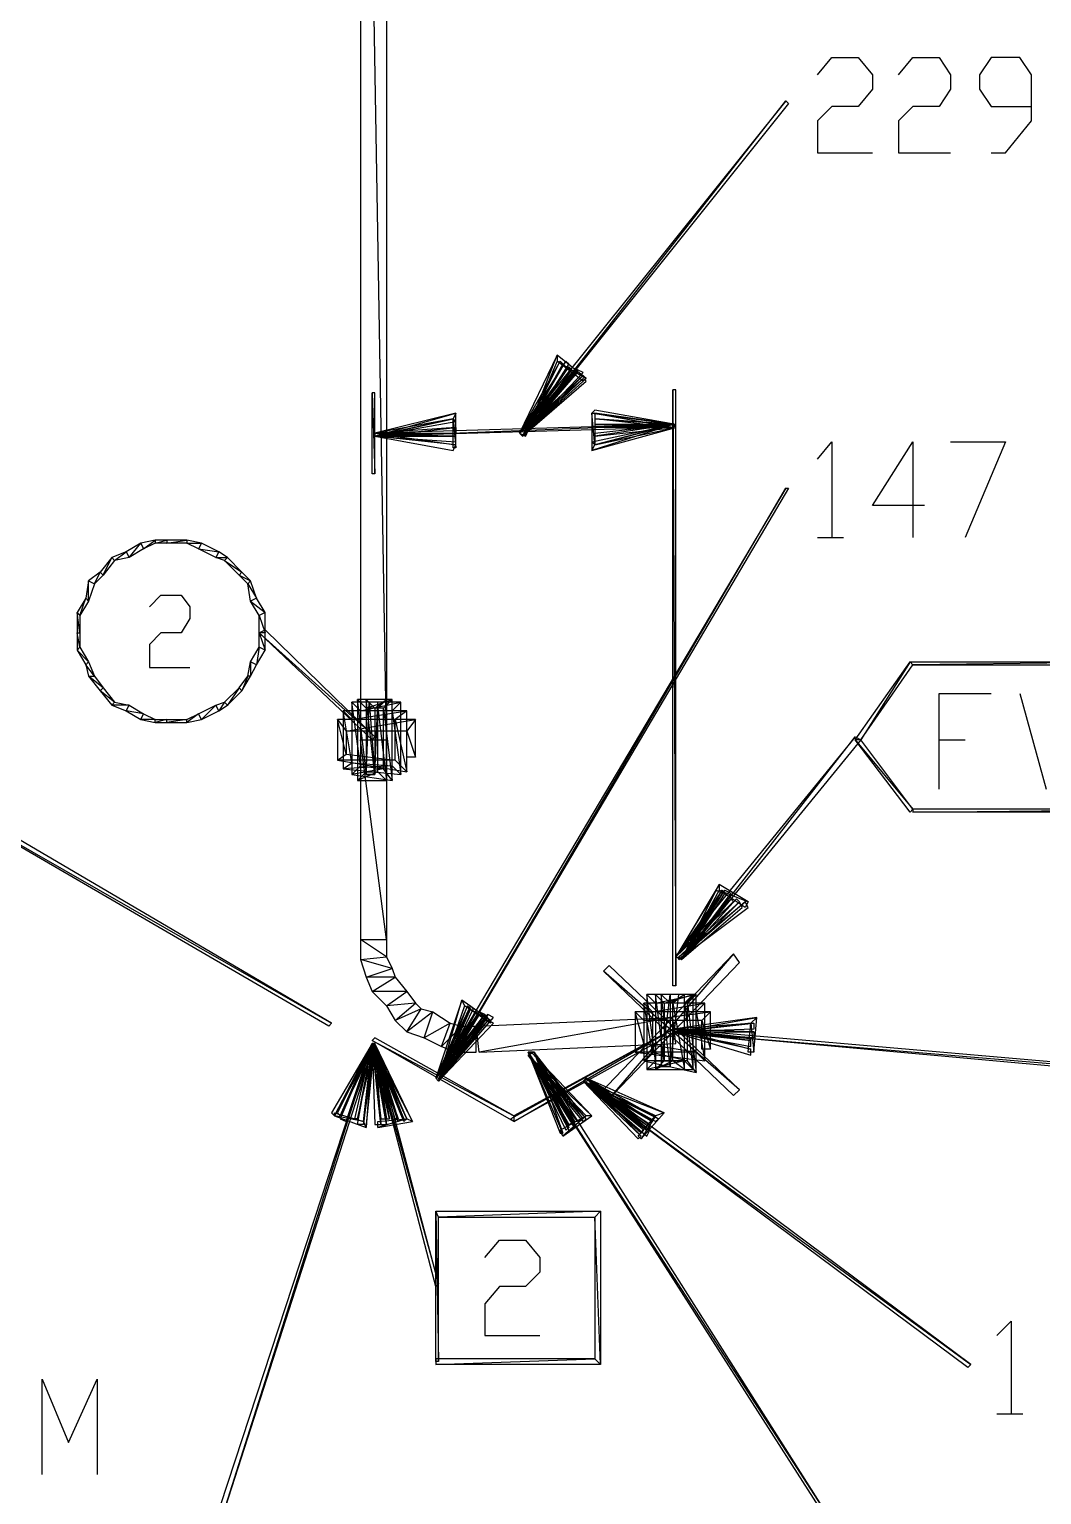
# Model space of a CAD drawing. Header units: millimetres. Extents: x 43 to 869, y -758 to -34.
# Drawn here: x 546.8 to 588.8, y -692.1 to -631.3 of the extents above; entities that cross this region are included whole.
import ezdxf

# ---------------------------------------------------------------- set-up
doc = ezdxf.new("R2010")
doc.units = ezdxf.units.MM
doc.layers.add('PDF_LINES', color=4, linetype='Continuous')

msp = doc.modelspace()

# ---------------------------------------------------------------- linework, layer by layer
at = {"layer": 'PDF_LINES'}
for p, q in [((561.64, -660.76), (560.56, -597.76)), ((560.56, -597.76), (560.56, -660.76)), ((561.64, -660.76), (560.56, -597.76)), ((561.64, -597.76), (561.64, -660.76)), ((579.52, -633.16), (580.12, -632.44)), ((580.12, -632.44), (581.2, -632.44)), ((581.2, -632.44), (581.8, -633.16)), ((582.88, -633.16), (583.48, -632.44)), ((583.48, -632.44), (584.56, -632.44)), ((584.56, -632.44), (585.04, -633.16)), ((586.72, -632.44), (586.24, -633.16)), ((587.92, -632.44), (586.72, -632.44)), ((588.4, -633.16), (587.92, -632.44)), ((581.8, -633.16), (581.8, -633.76)), ((585.04, -633.16), (585.04, -633.76)), ((586.24, -633.16), (586.24, -633.76)), ((588.4, -635.08), (588.4, -633.16)), ((581.8, -633.76), (581.2, -634.48)), ((585.04, -633.76), (584.56, -634.48)), ((586.24, -633.76), (586.72, -634.48)), ((578.2, -634.24), (567.16, -648.04)), ((567.28, -648.16), (578.2, -634.24)), ((567.28, -648.16), (578.2, -634.24)), ((578.32, -634.36), (567.28, -648.16)), ((578.2, -634.24), (578.32, -634.36)), ((580.12, -634.48), (579.52, -635.08)), ((581.2, -634.48), (580.12, -634.48)), ((583.48, -634.48), (582.88, -635.08)), ((584.56, -634.48), (583.48, -634.48)), ((586.72, -634.48), (588.4, -634.48)), ((579.52, -635.08), (579.52, -636.4)), ((582.88, -635.08), (582.88, -636.4)), ((587.32, -636.4), (588.4, -635.08)), ((579.52, -636.4), (581.8, -636.4)), ((582.88, -636.4), (585.04, -636.4)), ((586.72, -636.4), (587.32, -636.4)), ((568.72, -644.8), (567.16, -648.04)), ((568.84, -645.04), (567.16, -648.04)), ((569.08, -645.04), (567.16, -648.04)), ((567.28, -648.16), (568.84, -645.04)), ((567.28, -648.16), (568.84, -645.04)), ((567.28, -648.16), (569.08, -645.04)), ((567.28, -648.16), (569.08, -645.04)), ((567.4, -648.16), (568.72, -644.8)), ((567.4, -648.16), (568.72, -644.8)), ((568.72, -645.04), (567.4, -648.16)), ((568.72, -644.8), (568.72, -645.04)), ((568.72, -644.8), (568.72, -645.04)), ((569.92, -645.76), (568.72, -644.8)), ((568.72, -645.04), (569.92, -645.76)), ((568.72, -645.04), (569.92, -645.76)), ((569.8, -645.88), (568.72, -645.04)), ((568.84, -645.04), (568.96, -645.16)), ((569.08, -645.04), (569.2, -645.16)), ((569.2, -645.28), (567.16, -648.04)), ((567.16, -648.04), (569.56, -645.4)), ((567.16, -648.04), (569.44, -645.4)), ((567.16, -648.04), (569.8, -645.64)), ((568.96, -645.16), (567.28, -648.16)), ((569.2, -645.16), (567.28, -648.16)), ((567.28, -648.16), (569.2, -645.28)), ((567.28, -648.16), (569.2, -645.28)), ((569.56, -645.4), (567.28, -648.16)), ((569.56, -645.4), (567.28, -648.16)), ((569.44, -645.4), (567.28, -648.16)), ((569.44, -645.4), (567.28, -648.16)), ((569.32, -645.4), (567.28, -648.16)), ((567.28, -648.16), (569.8, -645.52)), ((567.28, -648.16), (569.56, -645.52)), ((569.8, -645.64), (567.28, -648.16)), ((569.8, -645.64), (567.28, -648.16)), ((569.2, -645.28), (569.32, -645.4)), ((569.56, -645.52), (569.44, -645.4)), ((569.8, -645.52), (569.56, -645.4)), ((569.92, -645.76), (569.8, -645.64)), ((567.16, -648.04), (569.8, -645.76)), ((569.8, -645.76), (567.28, -648.16)), ((569.8, -645.76), (567.28, -648.16)), ((567.28, -648.16), (569.92, -645.76)), ((567.28, -648.16), (569.92, -645.88)), ((569.92, -645.88), (569.8, -645.76)), ((569.92, -645.76), (569.8, -645.88)), ((573.64, -646.24), (573.52, -646.24)), ((573.52, -646.24), (573.64, -670.96)), ((573.52, -646.24), (573.64, -670.96)), ((573.52, -670.96), (573.52, -646.24)), ((573.64, -670.96), (573.64, -646.24)), ((561.16, -646.36), (561.04, -646.36)), ((561.04, -646.36), (561.16, -649.72)), ((561.04, -646.36), (561.16, -649.72)), ((561.04, -649.72), (561.04, -646.36)), ((561.16, -649.72), (561.16, -646.36)), ((561.16, -648.16), (564.52, -647.2)), ((564.52, -647.2), (561.16, -648.04)), ((561.16, -648.16), (564.52, -647.2)), ((564.4, -647.44), (561.16, -648.16)), ((561.16, -648.16), (564.4, -647.44)), ((564.4, -647.44), (561.16, -648.04)), ((561.16, -648.16), (564.4, -647.44)), ((561.16, -648.16), (564.4, -647.44)), ((564.4, -647.44), (561.16, -648.04)), ((561.16, -648.16), (564.4, -647.44)), ((564.52, -647.2), (564.4, -647.44)), ((564.52, -647.2), (564.4, -647.44)), ((564.4, -647.44), (564.52, -648.64)), ((564.4, -647.44), (564.52, -648.64)), ((564.4, -648.64), (564.4, -647.44)), ((564.4, -647.44), (564.52, -647.56)), ((564.4, -647.44), (564.52, -647.56)), ((564.52, -648.64), (564.52, -647.2)), ((570.28, -647.08), (570.16, -647.2)), ((570.16, -647.2), (573.64, -647.68)), ((570.16, -647.2), (573.64, -647.68)), ((573.52, -647.8), (570.16, -647.2)), ((570.28, -648.52), (570.16, -647.2)), ((570.16, -647.2), (570.16, -648.76)), ((570.28, -648.52), (570.16, -647.2)), ((570.16, -647.2), (570.28, -647.2)), ((573.64, -647.68), (570.28, -647.08)), ((570.28, -647.2), (570.28, -648.52)), ((570.28, -647.2), (570.28, -647.44)), ((573.64, -647.68), (570.28, -647.2)), ((570.28, -647.44), (573.64, -647.68)), ((570.28, -647.44), (573.64, -647.68)), ((573.52, -647.8), (570.28, -647.44)), ((570.28, -647.44), (570.28, -647.68)), ((573.64, -647.68), (570.28, -647.44)), ((564.52, -647.56), (561.16, -648.16)), ((564.52, -647.56), (561.16, -648.16)), ((561.16, -648.16), (573.52, -647.68)), ((573.52, -647.68), (561.16, -648.04)), ((561.16, -648.16), (573.52, -647.68)), ((561.16, -648.16), (564.52, -647.8)), ((564.52, -647.8), (561.16, -648.04)), ((561.16, -648.16), (564.52, -647.8)), ((573.52, -647.8), (561.16, -648.16)), ((561.16, -648.16), (561.16, -648.04)), ((561.16, -648.04), (564.52, -648.52)), ((561.16, -648.04), (561.16, -648.16)), ((561.16, -648.16), (561.16, -648.04)), ((561.16, -648.04), (564.52, -648.52)), ((561.16, -648.04), (561.16, -648.16)), ((561.16, -648.16), (561.16, -648.04)), ((561.16, -648.04), (564.52, -648.16)), ((561.16, -648.04), (561.16, -648.16)), ((564.52, -648.04), (561.16, -648.16)), ((564.52, -648.04), (561.16, -648.16)), ((561.16, -648.16), (561.16, -648.04)), ((561.16, -648.04), (564.52, -648.04)), ((561.16, -648.04), (561.16, -648.16)), ((564.52, -648.04), (561.16, -648.16)), ((561.16, -648.04), (561.16, -648.16)), ((564.52, -647.8), (564.52, -648.04)), ((564.52, -648.16), (564.52, -648.04)), ((567.28, -648.16), (567.16, -648.04)), ((567.16, -648.04), (567.4, -648.16)), ((567.28, -648.16), (567.16, -648.04)), ((567.16, -648.04), (567.28, -648.16)), ((567.28, -648.16), (567.16, -648.04)), ((567.16, -648.04), (567.28, -648.16)), ((567.28, -648.16), (567.16, -648.04)), ((567.16, -648.04), (567.28, -648.16)), ((567.16, -648.04), (567.28, -648.16)), ((573.52, -647.68), (570.16, -648.76)), ((573.52, -647.68), (570.16, -648.76)), ((570.16, -648.4), (573.52, -647.68)), ((570.16, -648.76), (573.64, -647.8)), ((570.28, -648.52), (573.52, -647.68)), ((573.52, -647.68), (570.28, -648.52)), ((573.52, -647.68), (570.28, -648.52)), ((570.28, -647.68), (573.64, -647.68)), ((570.28, -647.68), (573.64, -647.68)), ((573.52, -647.8), (570.28, -647.68)), ((573.52, -647.68), (570.28, -648.16)), ((573.52, -647.68), (570.28, -648.16)), ((570.28, -648.04), (573.52, -647.68)), ((570.28, -647.68), (570.28, -647.8)), ((570.28, -647.8), (573.52, -647.68)), ((573.52, -647.68), (570.28, -647.68)), ((570.28, -647.8), (573.52, -647.68)), ((573.52, -647.68), (570.28, -648.16)), ((573.52, -647.68), (570.28, -648.16)), ((570.28, -648.04), (573.52, -647.68)), ((570.28, -648.52), (573.64, -647.8)), ((570.28, -648.16), (573.64, -647.8)), ((573.52, -647.8), (570.28, -647.8)), ((570.28, -648.16), (573.64, -647.8)), ((570.28, -648.16), (570.28, -648.04)), ((570.28, -648.16), (570.28, -648.04)), ((573.64, -647.68), (573.52, -647.8)), ((573.64, -647.8), (573.52, -647.68)), ((573.64, -647.68), (573.52, -647.8)), ((573.64, -647.8), (573.52, -647.68)), ((573.64, -647.68), (573.52, -647.8)), ((573.64, -647.8), (573.52, -647.68)), ((573.52, -647.68), (573.52, -647.8)), ((573.64, -647.8), (573.52, -647.68)), ((573.52, -647.68), (573.52, -647.8)), ((564.52, -648.52), (561.16, -648.16)), ((561.16, -648.16), (564.4, -648.76)), ((564.52, -648.52), (561.16, -648.16)), ((564.52, -648.52), (561.16, -648.16)), ((561.16, -648.16), (564.4, -648.76)), ((564.52, -648.52), (561.16, -648.16)), ((564.52, -648.16), (561.16, -648.16)), ((561.16, -648.16), (564.52, -648.4)), ((564.52, -648.16), (561.16, -648.16)), ((561.16, -648.16), (564.52, -648.16)), ((564.4, -648.76), (564.52, -648.52)), ((564.4, -648.76), (564.52, -648.52)), ((564.52, -648.64), (564.4, -648.64)), ((564.52, -648.4), (564.52, -648.16)), ((570.28, -648.52), (570.16, -648.4)), ((570.16, -648.76), (570.28, -648.52)), ((570.16, -648.76), (570.28, -648.52)), ((579.52, -649.12), (580.12, -648.4)), ((580.12, -648.4), (580.12, -652.36)), ((581.8, -651.04), (583.48, -648.4)), ((583.48, -648.4), (583.48, -652.36)), ((585.04, -648.4), (587.32, -648.4)), ((587.32, -648.4), (585.64, -652.36)), ((561.16, -649.72), (561.04, -649.72)), ((578.2, -650.32), (563.68, -674.8)), ((563.8, -674.92), (578.2, -650.32)), ((563.8, -674.92), (578.2, -650.32)), ((578.32, -650.32), (563.8, -674.92)), ((578.2, -650.32), (578.32, -650.32)), ((583.96, -651.04), (581.8, -651.04)), ((579.52, -652.36), (580.6, -652.36)), ((550.84, -652.96), (550.24, -653.2)), ((550.36, -653.32), (550.84, -652.96)), ((550.36, -653.32), (550.84, -652.96)), ((551.44, -652.6), (550.84, -652.96)), ((550.84, -652.96), (550.96, -653.2)), ((550.84, -652.96), (550.96, -653.2)), ((550.96, -653.2), (551.44, -652.6)), ((550.96, -653.2), (551.44, -652.6)), ((551.56, -652.84), (550.96, -653.2)), ((552.04, -652.48), (551.44, -652.6)), ((551.44, -652.6), (551.56, -652.84)), ((551.44, -652.6), (551.56, -652.84)), ((551.56, -652.84), (552.04, -652.48)), ((551.56, -652.84), (552.04, -652.48)), ((552.04, -652.6), (551.56, -652.84)), ((552.04, -652.48), (552.04, -652.6)), ((552.04, -652.6), (552.52, -652.48)), ((552.52, -652.48), (552.04, -652.48)), ((552.04, -652.6), (552.52, -652.48)), ((552.04, -652.48), (552.04, -652.6)), ((552.52, -652.6), (552.04, -652.6)), ((552.52, -652.48), (552.52, -652.6)), ((552.52, -652.48), (552.52, -652.6)), ((552.52, -652.6), (553.36, -652.48)), ((553.36, -652.48), (552.52, -652.48)), ((552.52, -652.6), (553.36, -652.48)), ((553.36, -652.6), (552.52, -652.6)), ((553.36, -652.48), (553.36, -652.6)), ((553.36, -652.48), (553.36, -652.6)), ((553.96, -652.6), (553.36, -652.48)), ((553.36, -652.6), (553.96, -652.6)), ((553.36, -652.6), (553.96, -652.6)), ((553.84, -652.84), (553.36, -652.6)), ((553.96, -652.6), (553.84, -652.84)), ((553.96, -652.6), (553.84, -652.84)), ((553.84, -652.84), (554.68, -652.96)), ((553.84, -652.84), (554.68, -652.96)), ((554.56, -653.2), (553.84, -652.84)), ((554.68, -652.96), (553.96, -652.6)), ((554.68, -652.96), (554.56, -653.2)), ((554.68, -652.96), (554.56, -653.2)), ((555.04, -653.2), (554.68, -652.96)), ((550.24, -653.2), (549.76, -653.8)), ((549.88, -653.92), (550.24, -653.2)), ((549.88, -653.92), (550.24, -653.2)), ((550.36, -653.32), (549.88, -653.92)), ((550.24, -653.2), (550.36, -653.32)), ((550.24, -653.2), (550.36, -653.32)), ((550.96, -653.2), (550.36, -653.32)), ((554.56, -653.2), (555.04, -653.2)), ((554.56, -653.2), (555.04, -653.2)), ((554.92, -653.32), (554.56, -653.2)), ((555.04, -653.2), (554.92, -653.32)), ((555.04, -653.2), (554.92, -653.32)), ((554.92, -653.32), (555.64, -653.8)), ((554.92, -653.32), (555.64, -653.8)), ((555.52, -653.92), (554.92, -653.32)), ((555.64, -653.8), (555.04, -653.2)), ((549.28, -654.16), (549.16, -654.88)), ((549.76, -653.8), (549.28, -654.16)), ((549.28, -655), (549.28, -654.16)), ((549.28, -655), (549.28, -654.16)), ((549.28, -654.16), (549.52, -654.28)), ((549.28, -654.16), (549.52, -654.28)), ((549.52, -654.28), (549.76, -653.8)), ((549.52, -654.28), (549.76, -653.8)), ((549.88, -653.92), (549.52, -654.28)), ((549.76, -653.8), (549.88, -653.92)), ((549.76, -653.8), (549.88, -653.92)), ((555.64, -653.8), (555.52, -653.92)), ((555.64, -653.8), (555.52, -653.92)), ((555.52, -653.92), (556, -654.16)), ((555.52, -653.92), (556, -654.16)), ((555.88, -654.28), (555.52, -653.92)), ((556, -654.16), (555.64, -653.8)), ((556, -654.16), (555.88, -654.28)), ((556, -654.16), (555.88, -654.28)), ((556.24, -654.88), (556, -654.16)), ((549.52, -654.28), (549.28, -655)), ((551.8, -655.24), (552.28, -654.76)), ((552.28, -654.76), (553.12, -654.76)), ((553.12, -654.76), (553.48, -655.24)), ((555.88, -654.28), (556.24, -654.88)), ((555.88, -654.28), (556.24, -654.88)), ((556, -655), (555.88, -654.28)), ((549.16, -654.88), (548.8, -655.48)), ((548.92, -655.6), (549.16, -654.88)), ((548.92, -655.6), (549.16, -654.88)), ((549.28, -655), (548.92, -655.6)), ((549.16, -654.88), (549.28, -655)), ((549.16, -654.88), (549.28, -655)), ((553.48, -655.24), (553.48, -655.72)), ((556.24, -654.88), (556, -655)), ((556.24, -654.88), (556, -655)), ((556, -655), (556.6, -655.48)), ((556, -655), (556.6, -655.48)), ((556.36, -655.6), (556, -655)), ((556.6, -655.48), (556.24, -654.88)), ((548.92, -656.32), (548.8, -655.48)), ((548.8, -655.48), (548.8, -656.32)), ((548.92, -656.32), (548.8, -655.48)), ((548.8, -655.48), (548.92, -655.6)), ((548.8, -655.48), (548.92, -655.6)), ((548.92, -655.6), (548.92, -656.32)), ((553.48, -655.72), (553.12, -656.32)), ((556.6, -655.48), (556.36, -655.6)), ((556.6, -655.48), (556.36, -655.6)), ((556.36, -655.6), (556.6, -656.32)), ((556.36, -655.6), (556.6, -656.32)), ((556.36, -656.32), (556.36, -655.6)), ((556.6, -656.32), (556.6, -655.48)), ((548.92, -656.92), (548.8, -656.32)), ((548.8, -656.32), (548.8, -657.04)), ((548.92, -656.92), (548.8, -656.32)), ((548.8, -656.32), (548.92, -656.32)), ((548.8, -656.32), (548.92, -656.32)), ((548.92, -656.32), (548.92, -656.92)), ((552.28, -656.32), (551.8, -656.8)), ((553.12, -656.32), (552.28, -656.32)), ((556.36, -656.32), (556.6, -656.2)), ((561.16, -660.64), (556.36, -656.32)), ((556.36, -656.32), (561.04, -660.76)), ((561.16, -660.64), (556.36, -656.32)), ((556.6, -656.32), (556.36, -656.32)), ((556.6, -656.32), (556.36, -656.32)), ((556.36, -656.32), (556.6, -657.04)), ((556.36, -656.32), (556.6, -657.04)), ((556.36, -656.92), (556.36, -656.32)), ((556.6, -656.2), (561.16, -660.64)), ((556.6, -657.04), (556.6, -656.32)), ((548.8, -657.04), (548.92, -656.92)), ((548.8, -657.04), (548.92, -656.92)), ((549.28, -657.52), (548.8, -657.04)), ((548.8, -657.04), (549.16, -657.64)), ((549.28, -657.52), (548.8, -657.04)), ((548.92, -656.92), (549.28, -657.52)), ((551.8, -656.8), (551.8, -657.76)), ((556, -657.52), (556.36, -656.92)), ((556.36, -656.92), (556.24, -657.64)), ((556.36, -656.92), (556.24, -657.64)), ((556.24, -657.64), (556.6, -657.04)), ((556.6, -657.04), (556.36, -656.92)), ((556.6, -657.04), (556.36, -656.92)), ((549.16, -657.64), (549.28, -657.52)), ((549.16, -657.64), (549.28, -657.52)), ((549.52, -658.12), (549.16, -657.64)), ((549.16, -657.64), (549.28, -658.12)), ((549.52, -658.12), (549.16, -657.64)), ((549.28, -657.52), (549.52, -658.12)), ((551.8, -657.76), (553.48, -657.76)), ((555.88, -658.12), (556, -657.52)), ((556.24, -657.64), (556, -657.52)), ((556.24, -657.64), (556, -657.52)), ((556, -657.52), (556, -658.12)), ((556, -657.52), (556, -658.12)), ((556, -658.12), (556.24, -657.64)), ((581.08, -660.76), (583.36, -657.52)), ((583.36, -657.52), (581.32, -660.76)), ((583.36, -657.52), (581.32, -660.76)), ((581.32, -660.76), (583.48, -657.64)), ((583.48, -657.64), (583.36, -657.52)), ((583.36, -657.52), (594.64, -657.52)), ((583.48, -657.64), (583.36, -657.52)), ((594.64, -657.52), (583.48, -657.64)), ((594.64, -657.52), (583.48, -657.64)), ((583.48, -657.64), (594.52, -657.64)), ((549.88, -658.6), (549.28, -658.12)), ((549.28, -658.12), (549.76, -658.72)), ((549.88, -658.6), (549.28, -658.12)), ((549.28, -658.12), (549.52, -658.12)), ((549.28, -658.12), (549.52, -658.12)), ((549.52, -658.12), (549.88, -658.6)), ((555.52, -658.6), (555.88, -658.12)), ((555.88, -658.12), (555.64, -658.72)), ((555.64, -658.72), (556, -658.12)), ((555.88, -658.12), (555.64, -658.72)), ((556, -658.12), (555.88, -658.12)), ((556, -658.12), (555.88, -658.12)), ((549.76, -658.72), (549.88, -658.6)), ((549.76, -658.72), (549.88, -658.6)), ((550.36, -659.2), (549.76, -658.72)), ((549.76, -658.72), (550.24, -659.32)), ((550.36, -659.2), (549.76, -658.72)), ((549.88, -658.6), (550.36, -659.2)), ((554.92, -659.2), (555.52, -658.6)), ((555.52, -658.6), (555.04, -659.32)), ((555.52, -658.6), (555.04, -659.32)), ((555.04, -659.32), (555.64, -658.72)), ((555.64, -658.72), (555.52, -658.6)), ((555.64, -658.72), (555.52, -658.6)), ((560.8, -662.08), (560.44, -659.08)), ((560.44, -659.08), (560.44, -662.44)), ((560.8, -662.08), (560.44, -659.08)), ((560.44, -659.08), (560.8, -659.44)), ((560.44, -659.08), (560.8, -659.44)), ((561.88, -659.08), (560.44, -659.08)), ((561.16, -662.2), (560.8, -659.08)), ((560.8, -659.08), (560.8, -662.2)), ((561.16, -662.2), (560.8, -659.08)), ((560.8, -659.08), (561.16, -659.44)), ((560.8, -659.08), (561.16, -659.44)), ((561.64, -659.08), (560.8, -659.08)), ((560.8, -659.44), (561.88, -659.08)), ((560.8, -659.44), (561.88, -659.08)), ((561.16, -659.44), (561.64, -659.08)), ((561.16, -659.44), (561.64, -659.08)), ((561.64, -659.08), (561.28, -659.44)), ((561.64, -659.08), (561.28, -659.44)), ((561.88, -659.08), (561.52, -659.44)), ((561.88, -659.08), (561.52, -659.44)), ((561.64, -662.44), (561.64, -659.08)), ((561.88, -662.44), (561.88, -659.08)), ((584.56, -662.8), (584.56, -658.84)), ((584.56, -658.84), (586.72, -658.84)), ((587.92, -658.84), (589, -662.8)), ((550.24, -659.32), (550.36, -659.2)), ((550.24, -659.32), (550.36, -659.2)), ((550.96, -659.32), (550.24, -659.32)), ((550.24, -659.32), (550.84, -659.56)), ((550.96, -659.32), (550.24, -659.32)), ((550.36, -659.2), (550.96, -659.32)), ((550.84, -659.56), (550.96, -659.32)), ((550.84, -659.56), (550.96, -659.32)), ((551.56, -659.68), (550.84, -659.56)), ((550.84, -659.56), (551.44, -659.92)), ((551.56, -659.68), (550.84, -659.56)), ((550.96, -659.32), (551.56, -659.68)), ((551.44, -659.92), (551.56, -659.68)), ((551.44, -659.92), (551.56, -659.68)), ((551.56, -659.68), (552.04, -659.92)), ((553.84, -659.68), (553.36, -660.04)), ((553.84, -659.68), (553.36, -660.04)), ((553.36, -659.92), (553.84, -659.68)), ((553.84, -659.68), (554.56, -659.32)), ((553.96, -659.92), (553.84, -659.68)), ((553.96, -659.92), (553.84, -659.68)), ((554.56, -659.32), (553.96, -659.92)), ((554.56, -659.32), (553.96, -659.92)), ((553.96, -659.92), (554.68, -659.56)), ((554.56, -659.32), (554.92, -659.2)), ((554.68, -659.56), (554.56, -659.32)), ((554.68, -659.56), (554.56, -659.32)), ((554.92, -659.2), (554.68, -659.56)), ((554.92, -659.2), (554.68, -659.56)), ((554.68, -659.56), (555.04, -659.32)), ((555.04, -659.32), (554.92, -659.2)), ((555.04, -659.32), (554.92, -659.2)), ((560.2, -661.72), (559.84, -659.56)), ((559.84, -659.56), (559.84, -661.96)), ((560.2, -661.72), (559.84, -659.56)), ((559.84, -659.56), (560.2, -659.92)), ((559.84, -659.56), (560.2, -659.92)), ((562.48, -659.56), (559.84, -659.56)), ((560.56, -661.84), (560.2, -659.2)), ((560.2, -659.2), (560.2, -662.2)), ((560.56, -661.84), (560.2, -659.2)), ((560.2, -659.2), (560.56, -659.56)), ((560.2, -659.2), (560.56, -659.56)), ((562.24, -659.2), (560.2, -659.2)), ((560.2, -659.92), (562.48, -659.56)), ((560.2, -659.92), (562.48, -659.56)), ((560.56, -659.56), (562.24, -659.2)), ((560.56, -659.56), (562.24, -659.2)), ((560.56, -659.56), (560.56, -661.84)), ((561.88, -659.56), (560.56, -659.56)), ((560.8, -662.2), (560.92, -659.2)), ((560.8, -659.44), (560.8, -662.08)), ((561.52, -659.44), (560.8, -659.44)), ((561.28, -659.2), (560.92, -659.2)), ((560.92, -659.2), (561.16, -662.2)), ((560.92, -659.2), (561.16, -662.2)), ((561.16, -662.2), (561.28, -659.2)), ((561.16, -659.44), (561.16, -662.2)), ((561.28, -659.44), (561.16, -659.44)), ((561.28, -659.44), (561.64, -662.44)), ((561.28, -659.44), (561.64, -662.44)), ((561.28, -662.08), (561.28, -659.44)), ((561.52, -659.44), (561.88, -662.44)), ((561.52, -659.44), (561.88, -662.44)), ((561.52, -661.96), (561.52, -659.44)), ((562.24, -659.2), (561.88, -659.56)), ((562.24, -659.2), (561.88, -659.56)), ((561.88, -659.56), (562.24, -662.2)), ((561.88, -659.56), (562.24, -662.2)), ((561.88, -661.84), (561.88, -659.56)), ((562.48, -659.56), (562, -659.92)), ((562.48, -659.56), (562, -659.92)), ((562.24, -662.2), (562.24, -659.2)), ((562.48, -662.08), (562.48, -659.56)), ((538, -660.28), (559.36, -672.52)), ((538, -660.28), (559.36, -672.52)), ((559.24, -672.64), (538, -660.28)), ((559.36, -672.52), (538.12, -660.04)), ((552.04, -659.92), (551.44, -659.92)), ((551.44, -659.92), (552.04, -660.04)), ((552.04, -659.92), (551.44, -659.92)), ((552.52, -659.92), (552.04, -660.04)), ((552.52, -659.92), (552.04, -660.04)), ((552.04, -660.04), (552.04, -659.92)), ((552.04, -659.92), (552.52, -659.92)), ((552.04, -660.04), (552.04, -659.92)), ((552.04, -660.04), (552.52, -660.04)), ((553.36, -659.92), (552.52, -660.04)), ((553.36, -659.92), (552.52, -660.04)), ((552.52, -660.04), (552.52, -659.92)), ((552.52, -659.92), (553.36, -659.92)), ((552.52, -660.04), (552.52, -659.92)), ((552.52, -660.04), (553.36, -660.04)), ((553.36, -660.04), (553.96, -659.92)), ((553.36, -660.04), (553.36, -659.92)), ((553.36, -660.04), (553.36, -659.92)), ((559.96, -661.36), (559.6, -659.92)), ((559.6, -659.92), (559.6, -661.6)), ((559.96, -661.36), (559.6, -659.92)), ((559.6, -659.92), (559.96, -660.4)), ((559.6, -659.92), (559.96, -660.4)), ((562.84, -659.92), (559.6, -659.92)), ((559.96, -660.4), (562.84, -659.92)), ((559.96, -660.4), (562.84, -659.92)), ((560.2, -659.92), (560.2, -661.72)), ((562, -659.92), (560.2, -659.92)), ((562, -659.92), (562.48, -662.08)), ((562, -659.92), (562.48, -662.08)), ((562, -661.6), (562, -659.92)), ((562.84, -659.92), (562.48, -660.4)), ((562.84, -659.92), (562.48, -660.4)), ((562.84, -661.48), (562.84, -659.92)), ((559.96, -660.4), (559.96, -661.36)), ((562.48, -660.4), (559.96, -660.4)), ((561.64, -669.04), (560.56, -660.76)), ((560.56, -660.76), (560.56, -669.04)), ((561.64, -669.04), (560.56, -660.76)), ((560.56, -660.76), (561.64, -660.76)), ((560.56, -660.76), (561.64, -660.76)), ((561.04, -660.76), (561.16, -660.64)), ((561.64, -660.76), (561.64, -669.04)), ((562.48, -660.4), (562.84, -661.48)), ((562.48, -660.4), (562.84, -661.48)), ((562.48, -661.48), (562.48, -660.4)), ((581.08, -660.64), (573.64, -669.76)), ((573.88, -669.88), (581.08, -660.64)), ((573.88, -669.88), (581.08, -660.64)), ((581.32, -660.76), (573.88, -669.88)), ((581.08, -660.64), (581.32, -660.76)), ((581.32, -660.76), (581.08, -660.76)), ((581.32, -660.76), (581.08, -660.76)), ((581.08, -660.76), (583.48, -663.64)), ((581.08, -660.76), (583.48, -663.64)), ((583.36, -663.76), (581.08, -660.76)), ((583.48, -663.64), (581.32, -660.76)), ((584.56, -660.76), (585.64, -660.76)), ((559.6, -661.6), (559.96, -661.36)), ((559.6, -661.6), (559.96, -661.36)), ((559.96, -661.36), (562, -661.6)), ((562.84, -661.48), (562.48, -661.48)), ((562, -661.6), (559.6, -661.6)), ((559.6, -661.6), (562.48, -662.08)), ((562, -661.6), (559.6, -661.6)), ((559.84, -661.96), (560.2, -661.72)), ((559.84, -661.96), (560.2, -661.72)), ((561.88, -661.84), (559.84, -661.96)), ((561.88, -661.84), (559.84, -661.96)), ((559.84, -661.96), (562.24, -662.2)), ((560.2, -661.72), (561.88, -661.84)), ((560.2, -662.2), (560.56, -661.84)), ((560.2, -662.2), (560.56, -661.84)), ((561.52, -661.96), (560.2, -662.2)), ((561.52, -661.96), (560.2, -662.2)), ((561.28, -662.08), (560.44, -662.44)), ((561.28, -662.08), (560.44, -662.44)), ((560.44, -662.44), (560.8, -662.08)), ((560.44, -662.44), (560.8, -662.08)), ((560.56, -661.84), (561.52, -661.96)), ((560.8, -662.08), (561.28, -662.08)), ((561.64, -662.44), (561.28, -662.08)), ((561.64, -662.44), (561.28, -662.08)), ((561.88, -662.44), (561.52, -661.96)), ((561.88, -662.44), (561.52, -661.96)), ((562.24, -662.2), (561.88, -661.84)), ((562.24, -662.2), (561.88, -661.84)), ((562.48, -662.08), (562, -661.6)), ((562.48, -662.08), (562, -661.6)), ((560.2, -662.2), (561.88, -662.44)), ((560.44, -662.44), (561.64, -662.44)), ((561.16, -662.2), (560.8, -662.2)), ((560.8, -662.2), (561.16, -662.2)), ((583.48, -663.64), (583.36, -663.76)), ((583.48, -663.64), (583.48, -663.76)), ((583.48, -663.76), (594.52, -663.64)), ((594.52, -663.64), (583.48, -663.64)), ((583.48, -663.76), (594.52, -663.64)), ((594.64, -663.76), (583.48, -663.76)), ((575.44, -666.76), (573.64, -669.76)), ((575.32, -667), (573.64, -669.76)), ((575.56, -667), (573.64, -669.76)), ((575.68, -667), (573.64, -669.76)), ((573.88, -669.88), (575.44, -666.76)), ((573.88, -669.88), (575.44, -666.76)), ((575.44, -667), (573.88, -669.88)), ((573.88, -669.88), (575.32, -667)), ((573.88, -669.88), (575.32, -667)), ((573.88, -669.88), (575.56, -667)), ((573.88, -669.88), (575.56, -667)), ((573.88, -669.88), (575.68, -667)), ((573.88, -669.88), (575.68, -667)), ((575.32, -667), (575.56, -667.12)), ((575.44, -666.76), (575.44, -667)), ((575.44, -666.76), (575.44, -667)), ((576.64, -667.48), (575.44, -666.76)), ((575.44, -667), (576.64, -667.48)), ((575.44, -667), (576.64, -667.48)), ((576.52, -667.72), (575.44, -667)), ((575.56, -667), (575.68, -667.12)), ((575.68, -667), (575.92, -667.12)), ((573.64, -669.76), (576.16, -667.36)), ((573.64, -669.76), (575.92, -667.36)), ((576.52, -667.48), (573.76, -669.88)), ((576.52, -667.48), (573.76, -669.88)), ((573.76, -669.76), (576.52, -667.48)), ((573.76, -669.76), (576.28, -667.48)), ((575.56, -667.12), (573.88, -669.88)), ((575.68, -667.12), (573.88, -669.88)), ((575.92, -667.12), (573.88, -669.88)), ((576.16, -667.36), (573.88, -669.88)), ((576.16, -667.36), (573.88, -669.88)), ((575.92, -667.36), (573.88, -669.88)), ((575.92, -667.36), (573.88, -669.88)), ((576.28, -667.48), (573.88, -669.88)), ((576.28, -667.48), (573.88, -669.88)), ((573.88, -669.88), (576.28, -667.48)), ((573.88, -669.88), (576.04, -667.48)), ((576.04, -667.48), (575.92, -667.36)), ((576.28, -667.48), (576.16, -667.36)), ((576.4, -667.72), (576.28, -667.48)), ((576.64, -667.72), (576.52, -667.48)), ((576.64, -667.48), (576.52, -667.72)), ((573.76, -669.88), (576.64, -667.72)), ((573.88, -669.88), (576.4, -667.72)), ((561.64, -669.76), (560.56, -669.04)), ((560.56, -669.04), (560.56, -669.88)), ((561.64, -669.76), (560.56, -669.04)), ((560.56, -669.04), (561.64, -669.04)), ((560.56, -669.04), (561.64, -669.04)), ((561.64, -669.04), (561.64, -669.76)), ((560.56, -669.88), (561.64, -669.76)), ((560.56, -669.88), (561.64, -669.76)), ((561.88, -670.24), (560.56, -669.88)), ((560.56, -669.88), (560.8, -670.6)), ((561.88, -670.24), (560.56, -669.88)), ((561.64, -669.76), (561.88, -670.24)), ((570.52, -675.4), (576.04, -669.64)), ((576.04, -669.64), (570.76, -675.76)), ((576.04, -669.64), (570.76, -675.76)), ((570.76, -675.76), (576.28, -670)), ((573.64, -669.76), (573.88, -669.88)), ((573.64, -669.76), (573.88, -669.88)), ((573.88, -669.88), (573.64, -669.76)), ((573.64, -669.76), (573.88, -669.88)), ((573.88, -669.88), (573.64, -669.76)), ((573.64, -669.76), (573.88, -669.88)), ((573.64, -669.76), (573.88, -669.88)), ((573.76, -669.88), (573.76, -669.76)), ((573.88, -669.88), (573.76, -669.76)), ((576.28, -670), (576.04, -669.64)), ((560.8, -670.6), (561.88, -670.24)), ((560.8, -670.6), (561.88, -670.24)), ((562, -670.6), (560.8, -670.6)), ((560.8, -670.6), (561.04, -671.2)), ((562, -670.6), (560.8, -670.6)), ((561.04, -671.2), (562, -670.6)), ((561.04, -671.2), (562, -670.6)), ((561.88, -670.24), (562, -670.6)), ((562, -670.6), (562.48, -671.2)), ((570.64, -670.36), (570.88, -670.12)), ((576.28, -675.28), (570.64, -670.36)), ((570.64, -670.36), (576.04, -675.52)), ((576.28, -675.28), (570.64, -670.36)), ((570.88, -670.12), (576.28, -675.28)), ((562.48, -671.2), (561.04, -671.2)), ((561.04, -671.2), (561.64, -671.8)), ((562.48, -671.2), (561.04, -671.2)), ((561.64, -671.8), (562.48, -671.2)), ((561.64, -671.8), (562.48, -671.2)), ((562.48, -671.2), (562.84, -671.68)), ((573.64, -670.96), (573.52, -670.96)), ((562.84, -671.68), (561.64, -671.8)), ((562.84, -671.68), (561.64, -671.8)), ((561.64, -671.8), (562, -672.4)), ((562, -672.4), (562.84, -671.68)), ((562, -672.4), (562.84, -671.68)), ((562.84, -671.68), (563.08, -671.92)), ((564.76, -671.56), (563.68, -674.8)), ((565, -671.8), (563.68, -674.8)), ((565.12, -671.8), (563.68, -674.8)), ((563.8, -674.92), (564.76, -671.56)), ((563.8, -674.92), (564.76, -671.56)), ((564.88, -671.8), (563.8, -674.92)), ((563.8, -674.92), (565, -671.8)), ((563.8, -674.92), (565, -671.8)), ((563.8, -674.92), (565.12, -671.8)), ((563.8, -674.92), (565.12, -671.8)), ((564.76, -671.56), (564.88, -671.8)), ((564.76, -671.56), (564.88, -671.8)), ((565.96, -672.4), (564.76, -671.56)), ((564.88, -671.8), (565.96, -672.4)), ((564.88, -671.8), (565.96, -672.4)), ((565.96, -672.52), (564.88, -671.8)), ((565, -671.8), (565.12, -671.92)), ((565.12, -671.8), (565.24, -671.92)), ((572.68, -673.72), (572.32, -671.68)), ((572.32, -671.68), (572.32, -674.08)), ((572.68, -673.72), (572.32, -671.68)), ((572.32, -671.68), (572.68, -672.04)), ((572.32, -671.68), (572.68, -672.04)), ((574.84, -671.68), (572.32, -671.68)), ((572.8, -674.08), (572.44, -671.32)), ((572.44, -671.32), (572.44, -674.44)), ((572.8, -674.08), (572.44, -671.32)), ((572.44, -671.32), (572.8, -671.68)), ((572.44, -671.32), (572.8, -671.68)), ((574.48, -671.32), (572.44, -671.32)), ((572.68, -672.04), (574.84, -671.68)), ((572.68, -672.04), (574.84, -671.68)), ((573.16, -674.08), (572.8, -671.32)), ((572.8, -671.32), (572.8, -674.44)), ((573.16, -674.08), (572.8, -671.32)), ((572.8, -671.32), (573.16, -671.68)), ((572.8, -671.32), (573.16, -671.68)), ((574.36, -671.32), (572.8, -671.32)), ((572.8, -671.68), (574.48, -671.32)), ((572.8, -671.68), (574.48, -671.32)), ((572.8, -671.68), (572.8, -674.08)), ((574.12, -671.68), (572.8, -671.68)), ((573.04, -674.32), (573.4, -671.32)), ((573.4, -674.32), (573.04, -671.32)), ((573.04, -671.32), (573.04, -674.32)), ((573.4, -674.32), (573.04, -671.32)), ((573.04, -671.32), (573.4, -671.68)), ((573.04, -671.32), (573.4, -671.68)), ((574, -671.32), (573.04, -671.32)), ((573.16, -671.68), (574.36, -671.32)), ((573.16, -671.68), (574.36, -671.32)), ((573.16, -671.68), (573.16, -674.08)), ((574, -671.68), (573.16, -671.68)), ((573.76, -671.32), (573.4, -671.32)), ((573.4, -671.32), (573.4, -674.32)), ((573.4, -674.32), (573.76, -671.32)), ((573.4, -671.32), (573.4, -674.32)), ((573.4, -671.68), (574, -671.32)), ((573.4, -671.68), (574, -671.32)), ((573.4, -671.68), (573.4, -674.32)), ((573.52, -671.68), (573.4, -671.68)), ((574, -671.32), (573.52, -671.68)), ((574, -671.32), (573.52, -671.68)), ((573.52, -671.68), (574, -674.44)), ((573.52, -671.68), (574, -674.44)), ((573.52, -674.08), (573.52, -671.68)), ((574, -674.44), (574, -671.32)), ((574.36, -671.32), (574, -671.68)), ((574.36, -671.32), (574, -671.68)), ((574, -671.68), (574.36, -674.44)), ((574, -671.68), (574.36, -674.44)), ((574, -674.08), (574, -671.68)), ((574.48, -671.32), (574.12, -671.68)), ((574.48, -671.32), (574.12, -671.68)), ((574.12, -671.68), (574.48, -674.56)), ((574.12, -671.68), (574.48, -674.56)), ((574.12, -674.08), (574.12, -671.68)), ((574.36, -674.44), (574.36, -671.32)), ((574.48, -674.56), (574.48, -671.32)), ((574.84, -671.68), (574.48, -672.04)), ((574.84, -671.68), (574.48, -672.04)), ((574.84, -674.08), (574.84, -671.68)), ((563.08, -671.92), (562, -672.4)), ((563.08, -671.92), (562, -672.4)), ((562, -672.4), (562.48, -672.88)), ((562.48, -672.88), (563.08, -671.92)), ((562.48, -672.88), (563.08, -671.92)), ((563.56, -672.04), (562.48, -672.88)), ((563.56, -672.04), (562.48, -672.88)), ((563.08, -671.92), (563.56, -672.04)), ((563.2, -673.12), (563.56, -672.04)), ((563.2, -673.12), (563.56, -672.04)), ((563.56, -672.04), (564.28, -672.52)), ((563.68, -674.8), (565.48, -672.04)), ((565.36, -672.04), (563.68, -674.8)), ((563.68, -674.8), (565.84, -672.16)), ((563.68, -674.8), (565.72, -672.16)), ((563.68, -674.8), (565.84, -672.4)), ((565.12, -671.92), (563.8, -674.92)), ((565.24, -671.92), (563.8, -674.92)), ((565.48, -672.04), (563.8, -674.92)), ((565.48, -672.04), (563.8, -674.92)), ((563.8, -674.92), (565.36, -672.04)), ((563.8, -674.92), (565.36, -672.04)), ((565.84, -672.16), (563.8, -674.92)), ((565.84, -672.16), (563.8, -674.92)), ((565.72, -672.16), (563.8, -674.92)), ((565.72, -672.16), (563.8, -674.92)), ((563.8, -674.92), (565.72, -672.16)), ((565.48, -672.16), (563.8, -674.92)), ((563.8, -674.92), (566.08, -672.28)), ((563.8, -674.92), (565.84, -672.28)), ((565.84, -672.4), (563.8, -674.92)), ((565.84, -672.4), (563.8, -674.92)), ((565.36, -672.04), (565.48, -672.16)), ((565.36, -672.64), (573.52, -672.28)), ((565.72, -672.16), (565.48, -672.04)), ((573.52, -672.28), (565.48, -673.72)), ((573.52, -672.28), (565.48, -673.72)), ((565.84, -672.28), (565.72, -672.16)), ((566.08, -672.28), (565.84, -672.16)), ((566.08, -672.52), (565.84, -672.4)), ((565.96, -672.4), (565.96, -672.52)), ((572.32, -673.36), (571.96, -672.04)), ((571.96, -672.04), (571.96, -673.72)), ((572.32, -673.36), (571.96, -672.04)), ((571.96, -672.04), (572.32, -672.4)), ((571.96, -672.04), (572.32, -672.4)), ((575.08, -672.04), (571.96, -672.04)), ((572.32, -672.4), (575.08, -672.04)), ((572.32, -672.4), (575.08, -672.04)), ((572.32, -672.4), (572.32, -673.36)), ((574.72, -672.4), (572.32, -672.4)), ((572.68, -672.04), (572.68, -673.72)), ((574.48, -672.04), (572.68, -672.04)), ((577, -672.28), (573.52, -672.76)), ((573.64, -673.36), (573.52, -672.28)), ((573.64, -672.88), (577, -672.28)), ((573.64, -672.88), (577, -672.28)), ((574.48, -672.04), (574.84, -674.08)), ((574.48, -672.04), (574.84, -674.08)), ((574.48, -673.72), (574.48, -672.04)), ((575.08, -672.04), (574.72, -672.4)), ((575.08, -672.04), (574.72, -672.4)), ((574.72, -672.4), (575.08, -673.6)), ((574.72, -672.4), (575.08, -673.6)), ((574.72, -673.6), (574.72, -672.4)), ((575.08, -673.6), (575.08, -672.04)), ((577, -672.28), (576.76, -672.52)), ((577, -672.28), (576.76, -672.52)), ((576.88, -673.72), (577, -672.28)), ((559.36, -672.52), (559.24, -672.64)), ((562.48, -672.88), (563.2, -673.12)), ((564.28, -672.52), (563.2, -673.12)), ((564.28, -672.52), (563.2, -673.12)), ((563.8, -674.92), (566.08, -672.52)), ((563.92, -673.48), (564.28, -672.52)), ((563.92, -673.48), (564.28, -672.52)), ((564.76, -672.64), (563.92, -673.48)), ((564.76, -672.64), (563.92, -673.48)), ((564.28, -672.52), (564.76, -672.64)), ((565.36, -672.64), (564.52, -673.72)), ((565.36, -672.64), (564.52, -673.72)), ((564.52, -673.72), (564.76, -672.64)), ((564.52, -673.72), (564.76, -672.64)), ((564.76, -672.64), (565.36, -672.64)), ((565.48, -673.72), (565.36, -672.64)), ((565.36, -673.72), (565.36, -672.64)), ((573.52, -672.76), (566.8, -676.48)), ((566.92, -676.6), (573.52, -672.76)), ((573.52, -672.76), (566.92, -676.36)), ((566.92, -676.6), (573.52, -672.76)), ((566.92, -676.6), (573.52, -672.76)), ((566.92, -676.6), (573.52, -672.76)), ((573.64, -672.88), (566.92, -676.6)), ((573.64, -672.88), (566.92, -676.6)), ((576.88, -672.52), (573.52, -672.76)), ((576.88, -672.52), (573.52, -672.76)), ((573.52, -672.88), (573.64, -672.76)), ((573.52, -672.76), (573.64, -672.88)), ((573.52, -672.88), (573.64, -672.76)), ((573.52, -672.76), (573.64, -672.88)), ((573.52, -672.88), (573.64, -672.76)), ((573.52, -672.76), (573.64, -672.88)), ((573.52, -672.88), (573.64, -672.76)), ((573.64, -672.76), (573.52, -672.88)), ((573.64, -672.76), (573.52, -672.88)), ((573.52, -672.76), (573.64, -672.88)), ((573.52, -672.76), (573.64, -672.88)), ((576.76, -673.6), (573.52, -672.88)), ((573.52, -672.88), (576.76, -673.84)), ((576.76, -673.6), (573.52, -672.88)), ((576.76, -673.6), (573.52, -672.88)), ((573.52, -672.88), (576.76, -673.84)), ((576.76, -673.6), (573.52, -672.88)), ((576.76, -673.24), (573.52, -672.88)), ((573.52, -672.88), (576.76, -673.48)), ((576.76, -673.24), (573.52, -672.88)), ((576.76, -673.12), (573.52, -672.88)), ((573.52, -672.88), (576.76, -673.24)), ((576.76, -673.12), (573.52, -672.88)), ((573.52, -672.88), (576.88, -672.88)), ((573.52, -672.88), (576.88, -672.88)), ((576.88, -673.12), (573.52, -672.88)), ((573.52, -672.88), (606.64, -675.64)), ((573.52, -672.88), (606.64, -675.64)), ((606.64, -675.88), (573.52, -672.88)), ((576.76, -672.52), (573.64, -672.88)), ((573.64, -672.88), (576.88, -672.52)), ((573.64, -672.88), (576.88, -672.52)), ((573.64, -672.88), (576.88, -672.52)), ((573.64, -672.88), (576.88, -672.52)), ((573.64, -672.76), (576.76, -673.6)), ((573.64, -672.76), (576.76, -673.6)), ((576.88, -672.76), (573.64, -672.88)), ((573.64, -672.76), (576.76, -673.24)), ((576.88, -672.76), (573.64, -672.88)), ((573.64, -672.76), (576.76, -673.12)), ((576.88, -672.88), (573.64, -672.76)), ((606.64, -675.64), (573.64, -672.76)), ((576.64, -673.72), (576.76, -672.52)), ((576.76, -672.52), (576.88, -673.72)), ((576.76, -672.52), (576.88, -673.72)), ((576.88, -672.52), (576.88, -672.76)), ((576.88, -672.52), (576.88, -672.76)), ((576.88, -672.88), (576.88, -673.12)), ((553.6, -696.04), (561.04, -673.36)), ((561.04, -673.36), (553.84, -696.04)), ((553.84, -696.04), (561.16, -673.36)), ((561.04, -673.36), (553.84, -696.04)), ((561.04, -673.36), (559.36, -676.24)), ((559.48, -676.36), (561.04, -673.36)), ((559.48, -676.36), (561.04, -673.36)), ((561.16, -673.36), (559.48, -676.36)), ((561.04, -673.36), (559.6, -676.24)), ((559.72, -676.36), (561.04, -673.36)), ((559.72, -676.36), (561.04, -673.36)), ((561.16, -673.36), (559.72, -676.36)), ((561.04, -673.36), (559.72, -676.48)), ((561.04, -673.36), (559.72, -676.48)), ((559.96, -676.6), (561.04, -673.36)), ((559.96, -676.6), (561.04, -673.36)), ((561.16, -673.36), (559.96, -676.6)), ((559.96, -676.6), (561.04, -673.36)), ((559.96, -676.6), (561.04, -673.36)), ((561.16, -673.36), (559.96, -676.6)), ((560.32, -676.48), (561.04, -673.36)), ((560.32, -676.48), (561.04, -673.36)), ((560.44, -676.72), (561.04, -673.36)), ((561.04, -673.36), (560.44, -676.48)), ((560.44, -676.48), (561.16, -673.36)), ((561.04, -673.36), (560.44, -676.48)), ((561.04, -673.36), (560.44, -676.48)), ((560.44, -676.48), (561.16, -673.36)), ((561.04, -673.36), (560.44, -676.48)), ((560.68, -676.6), (561.04, -673.36)), ((561.04, -673.36), (560.68, -676.72)), ((560.68, -676.72), (561.16, -673.36)), ((561.04, -673.36), (560.68, -676.72)), ((561.04, -673.36), (560.8, -676.84)), ((560.8, -676.84), (561.16, -673.36)), ((561.04, -673.36), (560.8, -676.84)), ((561.16, -673.12), (561.04, -673.24)), ((561.04, -673.24), (566.92, -676.36)), ((561.04, -673.24), (566.92, -676.36)), ((566.92, -676.6), (561.04, -673.24)), ((561.4, -676.72), (561.04, -673.36)), ((561.04, -673.36), (561.16, -676.72)), ((561.4, -676.72), (561.04, -673.36)), ((561.04, -673.36), (561.16, -673.36)), ((561.16, -673.36), (561.04, -673.36)), ((561.04, -673.36), (562.72, -676.6)), ((561.04, -673.36), (562.72, -676.6)), ((562.48, -676.48), (561.04, -673.36)), ((561.64, -676.72), (561.04, -673.36)), ((561.04, -673.36), (561.4, -676.72)), ((561.64, -676.72), (561.04, -673.36)), ((561.04, -673.36), (561.16, -673.36)), ((561.16, -673.36), (561.04, -673.36)), ((561.04, -673.36), (562.48, -676.48)), ((561.04, -673.36), (562.48, -676.48)), ((562.36, -676.6), (561.04, -673.36)), ((561.64, -676.48), (561.04, -673.36)), ((561.04, -673.36), (561.4, -676.48)), ((561.64, -676.48), (561.04, -673.36)), ((561.04, -673.36), (561.16, -673.36)), ((561.16, -673.36), (561.04, -673.36)), ((561.04, -673.36), (562.36, -676.48)), ((561.04, -673.36), (562.36, -676.48)), ((562.12, -676.6), (561.04, -673.36)), ((561.76, -676.48), (561.04, -673.36)), ((561.04, -673.36), (561.64, -676.48)), ((561.76, -676.48), (561.04, -673.36)), ((561.04, -673.36), (561.16, -673.36)), ((561.16, -673.36), (561.04, -673.36)), ((561.04, -673.36), (562.12, -676.48)), ((561.04, -673.36), (562.12, -676.48)), ((562, -676.48), (561.04, -673.36)), ((561.16, -673.36), (561.04, -673.36)), ((561.04, -673.36), (563.8, -683.32)), ((561.04, -673.36), (563.8, -683.32)), ((563.68, -683.44), (561.04, -673.36)), ((561.04, -673.36), (561.16, -673.36)), ((561.16, -673.36), (561.04, -673.36)), ((561.04, -673.36), (561.16, -673.36)), ((561.16, -673.36), (561.04, -673.36)), ((561.04, -673.36), (561.16, -673.36)), ((561.16, -673.36), (561.04, -673.36)), ((561.04, -673.36), (561.16, -673.36)), ((561.16, -673.36), (561.04, -673.36)), ((561.16, -673.36), (561.04, -673.36)), ((566.92, -676.36), (561.16, -673.12)), ((561.16, -673.36), (561.4, -676.72)), ((562.72, -676.6), (561.16, -673.36)), ((561.16, -673.36), (561.64, -676.72)), ((562.48, -676.48), (561.16, -673.36)), ((561.16, -673.36), (561.64, -676.48)), ((562.36, -676.48), (561.16, -673.36)), ((561.16, -673.36), (561.76, -676.48)), ((562.12, -676.48), (561.16, -673.36)), ((563.8, -683.32), (561.16, -673.36)), ((563.2, -673.12), (563.92, -673.48)), ((563.92, -673.48), (564.52, -673.72)), ((565.48, -673.72), (573.64, -673.36)), ((571.96, -673.72), (572.32, -673.36)), ((571.96, -673.72), (572.32, -673.36)), ((572.32, -673.36), (574.48, -673.72)), ((575.08, -673.6), (574.72, -673.6)), ((576.76, -673.24), (576.76, -673.12)), ((576.76, -673.48), (576.76, -673.24)), ((576.76, -673.84), (576.76, -673.6)), ((576.76, -673.84), (576.76, -673.6)), ((564.52, -673.72), (565.36, -673.72)), ((568.96, -677.08), (567.52, -673.72)), ((567.52, -673.72), (568.84, -677.08)), ((568.96, -677.08), (567.52, -673.72)), ((567.52, -673.72), (567.76, -673.72)), ((567.64, -673.72), (567.52, -673.84)), ((569.2, -676.84), (567.52, -673.72)), ((567.52, -673.72), (569.08, -676.96)), ((569.2, -676.84), (567.52, -673.72)), ((567.52, -673.72), (567.76, -673.72)), ((567.76, -673.72), (567.52, -673.84)), ((569.44, -676.84), (567.52, -673.72)), ((567.52, -673.72), (569.2, -676.96)), ((569.44, -676.84), (567.52, -673.72)), ((567.52, -673.72), (567.76, -673.72)), ((567.76, -673.72), (567.52, -673.84)), ((569.44, -676.6), (567.52, -673.72)), ((567.52, -673.72), (569.2, -676.72)), ((569.44, -676.6), (567.52, -673.72)), ((567.52, -673.72), (567.76, -673.72)), ((567.76, -673.72), (567.52, -673.84)), ((567.76, -673.72), (567.52, -673.72)), ((567.52, -673.72), (581.08, -694.72)), ((567.52, -673.72), (581.08, -694.72)), ((580.96, -694.72), (567.52, -673.72)), ((567.52, -673.84), (570.16, -676.36)), ((567.52, -673.84), (570.16, -676.36)), ((569.92, -676.36), (567.52, -673.84)), ((567.52, -673.84), (569.92, -676.48)), ((567.52, -673.84), (569.92, -676.48)), ((569.8, -676.6), (567.52, -673.84)), ((567.52, -673.84), (569.92, -676.48)), ((567.52, -673.84), (569.92, -676.48)), ((569.8, -676.6), (567.52, -673.84)), ((567.52, -673.84), (569.8, -676.48)), ((567.52, -673.84), (569.8, -676.48)), ((569.56, -676.6), (567.52, -673.84)), ((570.16, -676.36), (567.64, -673.72)), ((567.76, -673.72), (568.96, -677.08)), ((567.76, -673.72), (569.2, -676.84)), ((569.92, -676.48), (567.76, -673.72)), ((567.76, -673.72), (569.44, -676.84)), ((569.92, -676.48), (567.76, -673.72)), ((567.76, -673.72), (569.44, -676.6)), ((569.8, -676.48), (567.76, -673.72)), ((581.08, -694.72), (567.76, -673.72)), ((574.48, -673.72), (571.96, -673.72)), ((571.96, -673.72), (574.84, -674.08)), ((574.48, -673.72), (571.96, -673.72)), ((572.32, -674.08), (572.68, -673.72)), ((572.32, -674.08), (572.68, -673.72)), ((574.12, -674.08), (572.32, -674.08)), ((572.32, -674.08), (574.48, -674.56)), ((574.12, -674.08), (572.32, -674.08)), ((574, -674.08), (572.44, -674.44)), ((574, -674.08), (572.44, -674.44)), ((572.44, -674.44), (572.8, -674.08)), ((572.44, -674.44), (572.8, -674.08)), ((572.68, -673.72), (574.12, -674.08)), ((573.52, -674.08), (572.8, -674.44)), ((573.52, -674.08), (572.8, -674.44)), ((572.8, -674.44), (573.16, -674.08)), ((572.8, -674.44), (573.16, -674.08)), ((572.8, -674.08), (574, -674.08)), ((573.16, -674.08), (573.52, -674.08)), ((574, -674.44), (573.52, -674.08)), ((574, -674.44), (573.52, -674.08)), ((574.36, -674.44), (574, -674.08)), ((574.36, -674.44), (574, -674.08)), ((574.48, -674.56), (574.12, -674.08)), ((574.48, -674.56), (574.12, -674.08)), ((574.84, -674.08), (574.48, -673.72)), ((574.84, -674.08), (574.48, -673.72)), ((576.88, -673.72), (576.64, -673.72)), ((563.8, -674.92), (563.68, -674.8)), ((563.68, -674.8), (563.8, -674.92)), ((563.8, -674.92), (563.68, -674.8)), ((563.68, -674.8), (563.8, -674.92)), ((563.8, -674.92), (563.68, -674.8)), ((563.68, -674.8), (563.8, -674.92)), ((563.8, -674.92), (563.68, -674.8)), ((563.68, -674.8), (563.8, -674.92)), ((563.68, -674.8), (563.8, -674.92)), ((569.8, -674.92), (569.92, -674.8)), ((569.92, -674.8), (569.8, -674.92)), ((569.8, -674.92), (569.92, -674.8)), ((569.92, -674.8), (569.8, -674.92)), ((569.8, -674.92), (569.92, -674.8)), ((569.92, -674.8), (569.8, -674.92)), ((569.8, -674.92), (569.92, -674.8)), ((569.92, -674.8), (569.8, -674.92)), ((569.92, -674.8), (569.8, -674.92)), ((569.92, -674.8), (572.2, -677.2)), ((573.16, -676.24), (569.92, -674.8)), ((569.92, -674.8), (572.32, -676.96)), ((572.92, -676.48), (569.92, -674.8)), ((569.92, -674.8), (572.56, -676.96)), ((572.92, -676.48), (569.92, -674.8)), ((569.92, -674.8), (572.56, -676.84)), ((572.68, -676.6), (569.92, -674.8)), ((585.88, -686.68), (569.92, -674.8)), ((572.44, -674.44), (574.36, -674.44)), ((572.8, -674.44), (574, -674.44)), ((573.4, -674.32), (573.04, -674.32)), ((573.04, -674.32), (573.4, -674.32)), ((572.2, -677.2), (569.8, -674.92)), ((569.8, -674.92), (572.08, -677.32)), ((572.2, -677.2), (569.8, -674.92)), ((569.8, -674.92), (573.16, -676.24)), ((569.8, -674.92), (573.16, -676.24)), ((572.8, -676.36), (569.8, -674.92)), ((572.32, -676.96), (569.8, -674.92)), ((569.8, -674.92), (572.2, -677.08)), ((572.32, -676.96), (569.8, -674.92)), ((569.8, -674.92), (572.92, -676.48)), ((569.8, -674.92), (572.92, -676.48)), ((572.8, -676.6), (569.8, -674.92)), ((572.56, -676.96), (569.8, -674.92)), ((569.8, -674.92), (572.44, -677.2)), ((572.56, -676.96), (569.8, -674.92)), ((569.8, -674.92), (572.92, -676.48)), ((569.8, -674.92), (572.92, -676.48)), ((572.8, -676.6), (569.8, -674.92)), ((572.56, -676.84), (569.8, -674.92)), ((569.8, -674.92), (572.44, -676.96)), ((572.56, -676.84), (569.8, -674.92)), ((569.8, -674.92), (572.68, -676.6)), ((569.8, -674.92), (572.68, -676.6)), ((572.56, -676.72), (569.8, -674.92)), ((569.8, -674.92), (585.88, -686.68)), ((569.8, -674.92), (585.88, -686.68)), ((585.76, -686.8), (569.8, -674.92)), ((570.76, -675.76), (570.52, -675.4)), ((576.04, -675.52), (576.28, -675.28)), ((559.36, -676.24), (559.48, -676.36)), ((559.48, -676.36), (559.48, -676.24)), ((559.48, -676.24), (560.68, -676.6)), ((560.68, -676.6), (559.48, -676.36)), ((559.48, -676.36), (560.8, -676.84)), ((560.68, -676.6), (559.48, -676.36)), ((559.6, -676.24), (559.72, -676.36)), ((559.72, -676.48), (559.96, -676.6)), ((559.72, -676.48), (559.96, -676.6)), ((560.44, -676.48), (560.32, -676.48)), ((560.44, -676.48), (560.32, -676.48)), ((560.68, -676.72), (560.44, -676.72)), ((560.8, -676.84), (560.68, -676.6)), ((560.8, -676.84), (560.68, -676.6)), ((561.16, -676.72), (561.4, -676.72)), ((562.48, -676.48), (561.28, -676.84)), ((562.48, -676.48), (561.28, -676.84)), ((561.28, -676.6), (562.48, -676.48)), ((561.28, -676.84), (562.72, -676.6)), ((561.28, -676.84), (561.28, -676.6)), ((561.4, -676.48), (561.64, -676.48)), ((561.4, -676.72), (561.64, -676.72)), ((561.64, -676.48), (561.76, -676.48)), ((562.12, -676.48), (562, -676.48)), ((562.36, -676.48), (562.12, -676.6)), ((562.48, -676.48), (562.36, -676.6)), ((562.72, -676.6), (562.48, -676.48)), ((562.72, -676.6), (562.48, -676.48)), ((566.8, -676.48), (566.92, -676.6)), ((566.92, -676.36), (566.92, -676.6)), ((566.92, -676.36), (566.92, -676.6)), ((568.84, -676.96), (569.92, -676.36)), ((569.92, -676.36), (568.96, -677.2)), ((568.96, -677.2), (570.16, -676.36)), ((569.92, -676.36), (568.96, -677.2)), ((569.2, -676.72), (569.44, -676.6)), ((569.8, -676.48), (569.56, -676.6)), ((569.92, -676.48), (569.8, -676.6)), ((569.92, -676.48), (569.8, -676.6)), ((570.16, -676.36), (569.92, -676.36)), ((570.16, -676.36), (569.92, -676.36)), ((572.08, -677.2), (572.8, -676.36)), ((572.2, -677.32), (573.16, -676.24)), ((572.8, -676.36), (572.2, -677.32)), ((572.8, -676.36), (572.2, -677.32)), ((572.68, -676.6), (572.56, -676.72)), ((573.16, -676.24), (572.8, -676.36)), ((573.16, -676.24), (572.8, -676.36)), ((572.92, -676.48), (572.8, -676.6)), ((572.92, -676.48), (572.8, -676.6)), ((568.96, -677.2), (568.84, -676.96)), ((568.84, -677.08), (568.96, -677.08)), ((569.08, -676.96), (569.2, -676.84)), ((569.2, -676.96), (569.44, -676.84)), ((572.08, -677.32), (572.2, -677.2)), ((572.2, -677.32), (572.08, -677.2)), ((572.2, -677.08), (572.32, -676.96)), ((572.44, -676.96), (572.56, -676.84)), ((572.44, -677.2), (572.56, -676.96)), ((563.8, -680.56), (563.68, -680.32)), ((563.68, -680.32), (570.52, -680.32)), ((563.8, -680.56), (563.68, -680.32)), ((563.68, -680.32), (563.8, -686.56)), ((563.68, -680.32), (563.8, -686.56)), ((563.68, -686.56), (563.68, -680.32)), ((570.52, -680.32), (563.8, -680.56)), ((570.52, -680.32), (563.8, -680.56)), ((570.28, -680.56), (570.52, -680.32)), ((570.28, -680.56), (570.52, -680.32)), ((570.52, -680.32), (570.52, -686.68)), ((563.8, -680.56), (570.28, -680.56)), ((563.8, -686.56), (563.8, -680.56)), ((570.52, -686.68), (570.28, -680.56)), ((570.28, -680.56), (570.28, -686.44)), ((570.52, -686.68), (570.28, -680.56)), ((565.72, -682.24), (566.32, -681.52)), ((566.32, -681.52), (567.4, -681.52)), ((567.4, -681.52), (568, -682.24)), ((568, -682.24), (568, -682.84)), ((563.8, -683.32), (563.68, -683.44)), ((568, -682.84), (567.4, -683.44)), ((566.32, -683.44), (565.72, -684.16)), ((567.4, -683.44), (566.32, -683.44)), ((565.72, -684.16), (565.72, -685.48)), ((586.96, -685.48), (587.56, -684.88)), ((587.56, -684.88), (587.56, -688.72)), ((565.72, -685.48), (568, -685.48)), ((563.68, -686.44), (563.68, -686.68)), ((563.68, -686.68), (570.28, -686.44)), ((570.28, -686.44), (563.68, -686.44)), ((563.68, -686.68), (570.28, -686.44)), ((570.28, -686.44), (570.52, -686.68)), ((570.28, -686.44), (570.52, -686.68)), ((563.8, -686.56), (563.68, -686.56)), ((570.52, -686.68), (563.68, -686.68)), ((585.88, -686.68), (585.76, -686.8)), ((547.36, -691.24), (547.36, -687.28)), ((547.36, -687.28), (548.44, -689.92)), ((548.44, -689.92), (549.64, -687.28)), ((549.64, -687.28), (549.64, -691.24)), ((586.96, -688.72), (588.04, -688.72))]:
    msp.add_line(p, q, dxfattribs=at)

doc.saveas('drawing.dxf')
